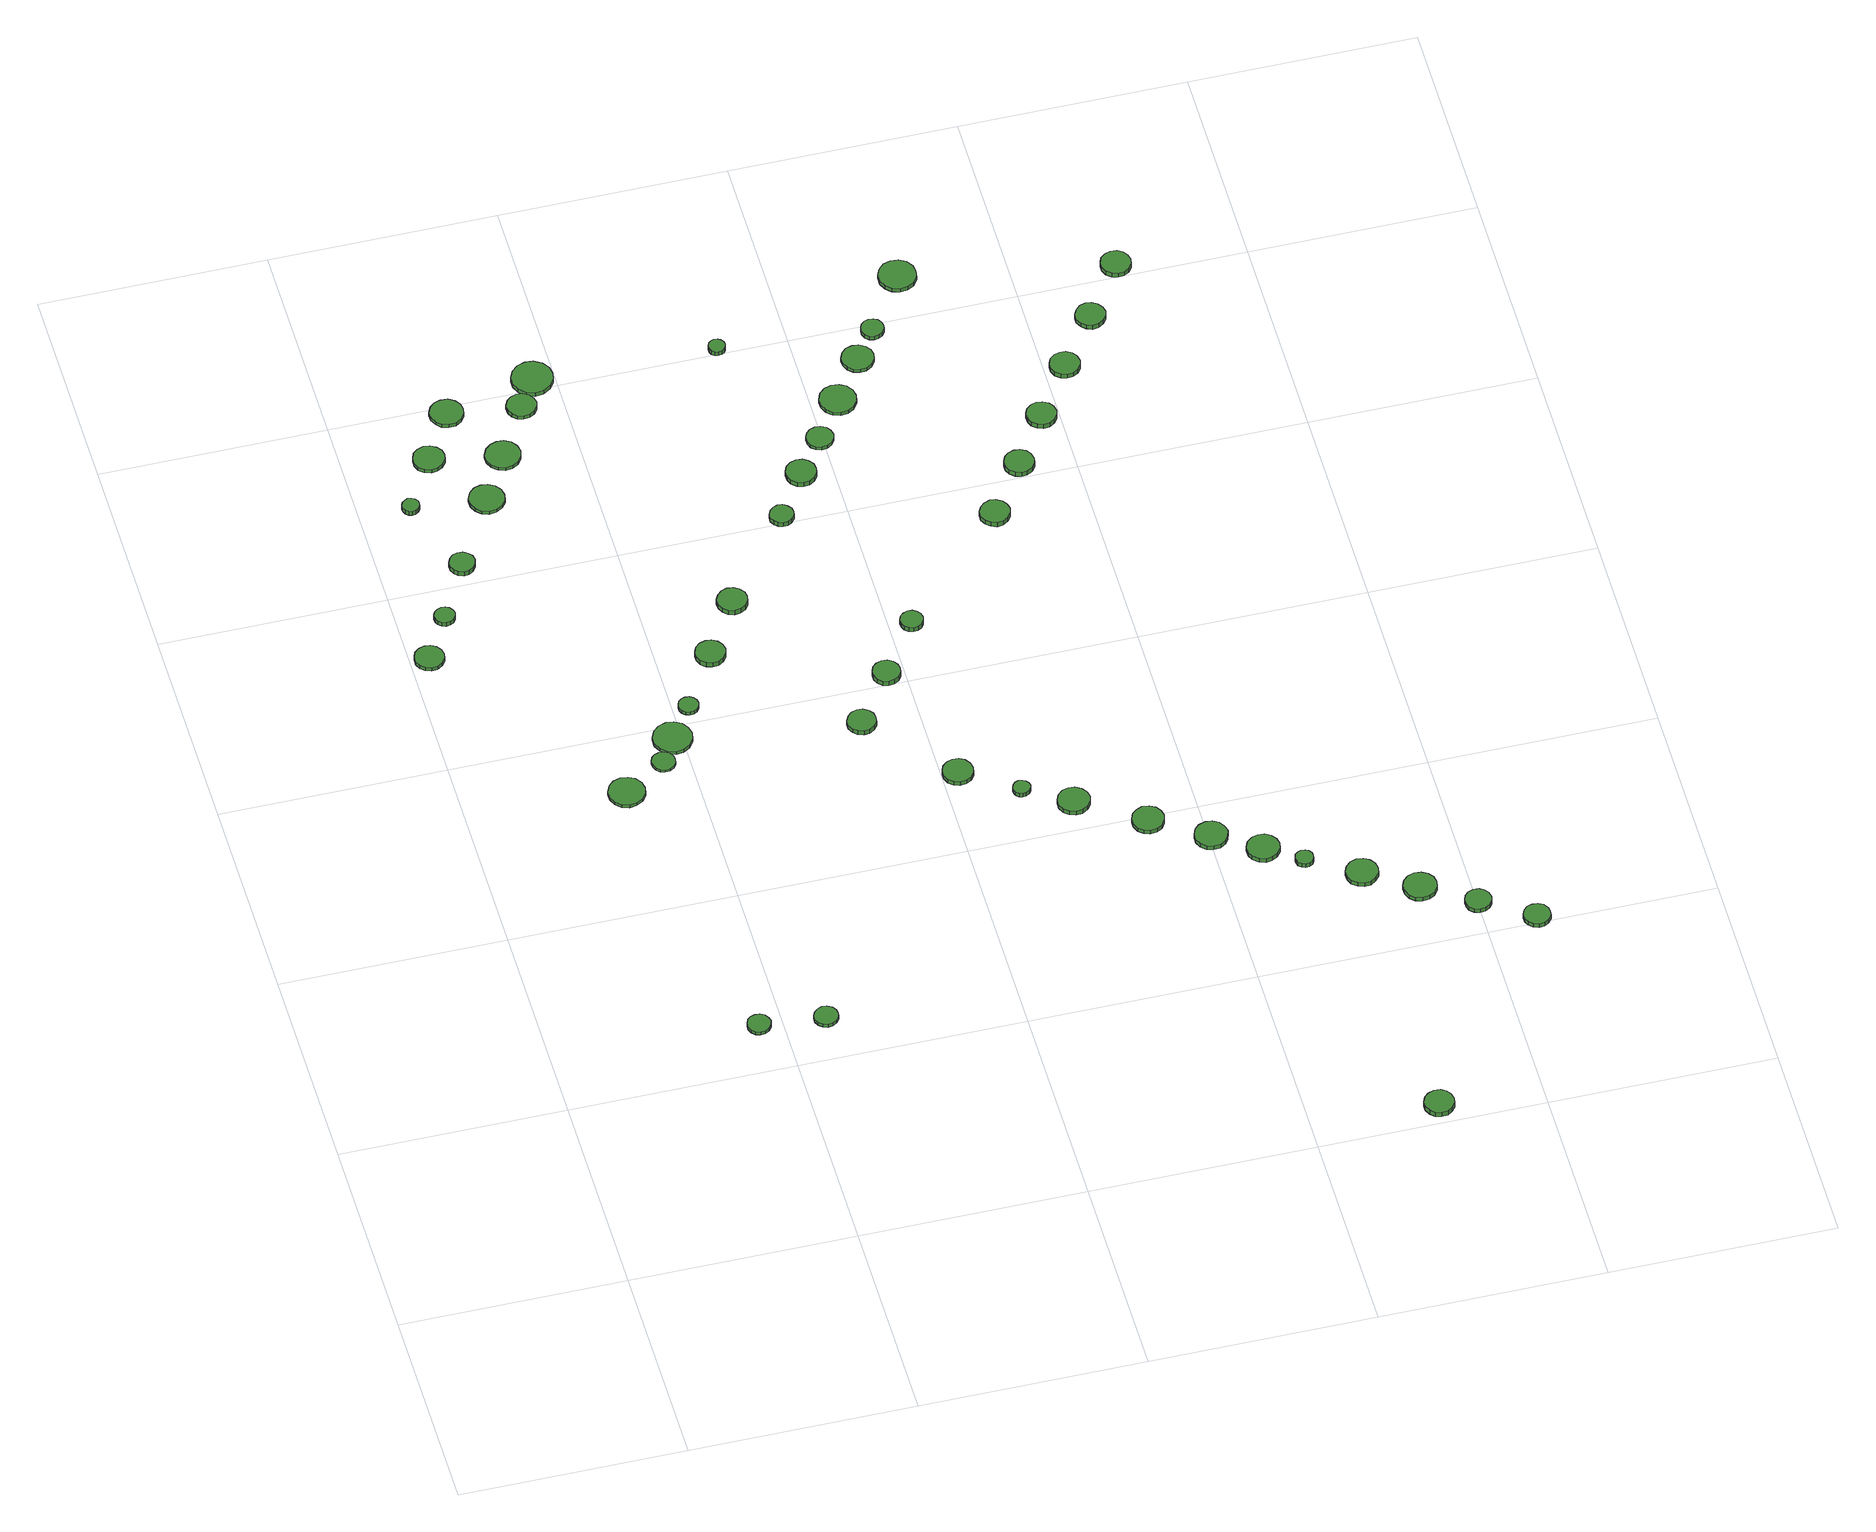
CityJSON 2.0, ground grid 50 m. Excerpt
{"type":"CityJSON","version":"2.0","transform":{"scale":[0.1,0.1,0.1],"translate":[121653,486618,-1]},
"CityObjects":{
"tree1":{"type":"SolitaryVegetationObject","attributes":{"function":"something"},"geometry":[{"type":"MultiSurface","lod":"1","boundaries":[[[0,1,2,3,4,5,6,7,8,9,10,11,12,13,14]],[[15,16,17,18,19,20,21,22,23,24,25,26,27,28,29]],[[0,29,28,1]],[[1,28,27,2]],[[2,27,26,3]],[[3,26,25,4]],[[4,25,24,5]],[[5,24,23,6]],[[6,23,22,7]],[[7,22,21,8]],[[8,21,20,9]],[[9,20,19,10]],[[10,19,18,11]],[[11,18,17,12]],[[12,17,16,13]],[[13,16,15,14]],[[14,15,29,0]]]}]},
"tree2":{"type":"SolitaryVegetationObject","attributes":{"function":"something"},"geometry":[{"type":"MultiSurface","lod":"1","boundaries":[[[30,31,32,33,34,35,36,37,38,39,40,41,42,43,44]],[[45,46,47,48,49,50,51,52,53,54,55,56,57,58,59]],[[30,59,58,31]],[[31,58,57,32]],[[32,57,56,33]],[[33,56,55,34]],[[34,55,54,35]],[[35,54,53,36]],[[36,53,52,37]],[[37,52,51,38]],[[38,51,50,39]],[[39,50,49,40]],[[40,49,48,41]],[[41,48,47,42]],[[42,47,46,43]],[[43,46,45,44]],[[44,45,59,30]]]}]},
"tree3":{"type":"SolitaryVegetationObject","attributes":{"function":"something"},"geometry":[{"type":"MultiSurface","lod":"1","boundaries":[[[60,61,62,63,64,65,66,67,68,69,70,71,72,73,74]],[[75,76,77,78,79,80,81,82,83,84,85,86,87,88,89]],[[60,89,88,61]],[[61,88,87,62]],[[62,87,86,63]],[[63,86,85,64]],[[64,85,84,65]],[[65,84,83,66]],[[66,83,82,67]],[[67,82,81,68]],[[68,81,80,69]],[[69,80,79,70]],[[70,79,78,71]],[[71,78,77,72]],[[72,77,76,73]],[[73,76,75,74]],[[74,75,89,60]]]}]},
"tree4":{"type":"SolitaryVegetationObject","attributes":{"function":"something"},"geometry":[{"type":"MultiSurface","lod":"1","boundaries":[[[90,91,92,93,94,95,96,97,98,99,100,101,102,103,104]],[[105,106,107,108,109,110,111,112,113,114,115,116,117,118,119]],[[90,119,118,91]],[[91,118,117,92]],[[92,117,116,93]],[[93,116,115,94]],[[94,115,114,95]],[[95,114,113,96]],[[96,113,112,97]],[[97,112,111,98]],[[98,111,110,99]],[[99,110,109,100]],[[100,109,108,101]],[[101,108,107,102]],[[102,107,106,103]],[[103,106,105,104]],[[104,105,119,90]]]}]},
"tree5":{"type":"SolitaryVegetationObject","attributes":{"function":"something"},"geometry":[{"type":"MultiSurface","lod":"1","boundaries":[[[120,121,122,123,124,125,126,127,128,129,130,131,132,133,134]],[[135,136,137,138,139,140,141,142,143,144,145,146,147,148,149]],[[120,149,148,121]],[[121,148,147,122]],[[122,147,146,123]],[[123,146,145,124]],[[124,145,144,125]],[[125,144,143,126]],[[126,143,142,127]],[[127,142,141,128]],[[128,141,140,129]],[[129,140,139,130]],[[130,139,138,131]],[[131,138,137,132]],[[132,137,136,133]],[[133,136,135,134]],[[134,135,149,120]]]}]},
"tree6":{"type":"SolitaryVegetationObject","attributes":{"function":"something"},"geometry":[{"type":"MultiSurface","lod":"1","boundaries":[[[150,151,152,153,154,155,156,157,158,159,160,161,162,163,164]],[[165,166,167,168,169,170,171,172,173,174,175,176,177,178,179]],[[150,179,178,151]],[[151,178,177,152]],[[152,177,176,153]],[[153,176,175,154]],[[154,175,174,155]],[[155,174,173,156]],[[156,173,172,157]],[[157,172,171,158]],[[158,171,170,159]],[[159,170,169,160]],[[160,169,168,161]],[[161,168,167,162]],[[162,167,166,163]],[[163,166,165,164]],[[164,165,179,150]]]}]},
"tree7":{"type":"SolitaryVegetationObject","attributes":{"function":"something"},"geometry":[{"type":"MultiSurface","lod":"1","boundaries":[[[180,181,182,183,184,185,186,187,188,189,190,191,192,193,194]],[[195,196,197,198,199,200,201,202,203,204,205,206,207,208,209]],[[180,209,208,181]],[[181,208,207,182]],[[182,207,206,183]],[[183,206,205,184]],[[184,205,204,185]],[[185,204,203,186]],[[186,203,202,187]],[[187,202,201,188]],[[188,201,200,189]],[[189,200,199,190]],[[190,199,198,191]],[[191,198,197,192]],[[192,197,196,193]],[[193,196,195,194]],[[194,195,209,180]]]}]},
"tree8":{"type":"SolitaryVegetationObject","attributes":{"function":"something"},"geometry":[{"type":"MultiSurface","lod":"1","boundaries":[[[210,211,212,213,214,215,216,217,218,219,220,221,222,223,224]],[[225,226,227,228,229,230,231,232,233,234,235,236,237,238,239]],[[210,239,238,211]],[[211,238,237,212]],[[212,237,236,213]],[[213,236,235,214]],[[214,235,234,215]],[[215,234,233,216]],[[216,233,232,217]],[[217,232,231,218]],[[218,231,230,219]],[[219,230,229,220]],[[220,229,228,221]],[[221,228,227,222]],[[222,227,226,223]],[[223,226,225,224]],[[224,225,239,210]]]}]},
"tree9":{"type":"SolitaryVegetationObject","attributes":{"function":"something"},"geometry":[{"type":"MultiSurface","lod":"1","boundaries":[[[240,241,242,243,244,245,246,247,248,249,250,251,252,253,254]],[[255,256,257,258,259,260,261,262,263,264,265,266,267,268,269]],[[240,269,268,241]],[[241,268,267,242]],[[242,267,266,243]],[[243,266,265,244]],[[244,265,264,245]],[[245,264,263,246]],[[246,263,262,247]],[[247,262,261,248]],[[248,261,260,249]],[[249,260,259,250]],[[250,259,258,251]],[[251,258,257,252]],[[252,257,256,253]],[[253,256,255,254]],[[254,255,269,240]]]}]},
"tree10":{"type":"SolitaryVegetationObject","attributes":{"function":"something"},"geometry":[{"type":"MultiSurface","lod":"1","boundaries":[[[270,271,272,273,274,275,276,277,278,279,280,281,282,283,284]],[[285,286,287,288,289,290,291,292,293,294,295,296,297,298,299]],[[270,299,298,271]],[[271,298,297,272]],[[272,297,296,273]],[[273,296,295,274]],[[274,295,294,275]],[[275,294,293,276]],[[276,293,292,277]],[[277,292,291,278]],[[278,291,290,279]],[[279,290,289,280]],[[280,289,288,281]],[[281,288,287,282]],[[282,287,286,283]],[[283,286,285,284]],[[284,285,299,270]]]}]},
"tree11":{"type":"SolitaryVegetationObject","attributes":{"function":"something"},"geometry":[{"type":"MultiSurface","lod":"1","boundaries":[[[300,301,302,303,304,305,306,307,308,309,310,311,312,313,314]],[[315,316,317,318,319,320,321,322,323,324,325,326,327,328,329]],[[300,329,328,301]],[[301,328,327,302]],[[302,327,326,303]],[[303,326,325,304]],[[304,325,324,305]],[[305,324,323,306]],[[306,323,322,307]],[[307,322,321,308]],[[308,321,320,309]],[[309,320,319,310]],[[310,319,318,311]],[[311,318,317,312]],[[312,317,316,313]],[[313,316,315,314]],[[314,315,329,300]]]}]},
"tree12":{"type":"SolitaryVegetationObject","attributes":{"function":"something"},"geometry":[{"type":"MultiSurface","lod":"1","boundaries":[[[330,331,332,333,334,335,336,337,338,339,340,341,342,343,344]],[[345,346,347,348,349,350,351,352,353,354,355,356,357,358,359]],[[330,359,358,331]],[[331,358,357,332]],[[332,357,356,333]],[[333,356,355,334]],[[334,355,354,335]],[[335,354,353,336]],[[336,353,352,337]],[[337,352,351,338]],[[338,351,350,339]],[[339,350,349,340]],[[340,349,348,341]],[[341,348,347,342]],[[342,347,346,343]],[[343,346,345,344]],[[344,345,359,330]]]}]},
"tree13":{"type":"SolitaryVegetationObject","attributes":{"function":"something"},"geometry":[{"type":"MultiSurface","lod":"1","boundaries":[[[360,361,362,363,364,365,366,367,368,369,370,371,372,373,374]],[[375,376,377,378,379,380,381,382,383,384,385,386,387,388,389]],[[360,389,388,361]],[[361,388,387,362]],[[362,387,386,363]],[[363,386,385,364]],[[364,385,384,365]],[[365,384,383,366]],[[366,383,382,367]],[[367,382,381,368]],[[368,381,380,369]],[[369,380,379,370]],[[370,379,378,371]],[[371,378,377,372]],[[372,377,376,373]],[[373,376,375,374]],[[374,375,389,360]]]}]},
"tree14":{"type":"SolitaryVegetationObject","attributes":{"function":"something"},"geometry":[{"type":"MultiSurface","lod":"1","boundaries":[[[390,391,392,393,394,395,396,397,398,399,400,401,402,403,404]],[[405,406,407,408,409,410,411,412,413,414,415,416,417,418,419]],[[390,419,418,391]],[[391,418,417,392]],[[392,417,416,393]],[[393,416,415,394]],[[394,415,414,395]],[[395,414,413,396]],[[396,413,412,397]],[[397,412,411,398]],[[398,411,410,399]],[[399,410,409,400]],[[400,409,408,401]],[[401,408,407,402]],[[402,407,406,403]],[[403,406,405,404]],[[404,405,419,390]]]}]},
"tree15":{"type":"SolitaryVegetationObject","attributes":{"function":"something"},"geometry":[{"type":"MultiSurface","lod":"1","boundaries":[[[420,421,422,423,424,425,426,427,428,429,430,431,432,433,434]],[[435,436,437,438,439,440,441,442,443,444,445,446,447,448,449]],[[420,449,448,421]],[[421,448,447,422]],[[422,447,446,423]],[[423,446,445,424]],[[424,445,444,425]],[[425,444,443,426]],[[426,443,442,427]],[[427,442,441,428]],[[428,441,440,429]],[[429,440,439,430]],[[430,439,438,431]],[[431,438,437,432]],[[432,437,436,433]],[[433,436,435,434]],[[434,435,449,420]]]}]},
"tree16":{"type":"SolitaryVegetationObject","attributes":{"function":"something"},"geometry":[{"type":"MultiSurface","lod":"1","boundaries":[[[450,451,452,453,454,455,456,457,458,459,460,461,462,463,464]],[[465,466,467,468,469,470,471,472,473,474,475,476,477,478,479]],[[450,479,478,451]],[[451,478,477,452]],[[452,477,476,453]],[[453,476,475,454]],[[454,475,474,455]],[[455,474,473,456]],[[456,473,472,457]],[[457,472,471,458]],[[458,471,470,459]],[[459,470,469,460]],[[460,469,468,461]],[[461,468,467,462]],[[462,467,466,463]],[[463,466,465,464]],[[464,465,479,450]]]}]},
"tree17":{"type":"SolitaryVegetationObject","attributes":{"function":"something"},"geometry":[{"type":"MultiSurface","lod":"1","boundaries":[[[480,481,482,483,484,485,486,487,488,489,490,491,492,493,494]],[[495,496,497,498,499,500,501,502,503,504,505,506,507,508,509]],[[480,509,508,481]],[[481,508,507,482]],[[482,507,506,483]],[[483,506,505,484]],[[484,505,504,485]],[[485,504,503,486]],[[486,503,502,487]],[[487,502,501,488]],[[488,501,500,489]],[[489,500,499,490]],[[490,499,498,491]],[[491,498,497,492]],[[492,497,496,493]],[[493,496,495,494]],[[494,495,509,480]]]}]},
"tree18":{"type":"SolitaryVegetationObject","attributes":{"function":"something"},"geometry":[{"type":"MultiSurface","lod":"1","boundaries":[[[510,511,512,513,514,515,516,517,518,519,520,521,522,523,524]],[[525,526,527,528,529,530,531,532,533,534,535,536,537,538,539]],[[510,539,538,511]],[[511,538,537,512]],[[512,537,536,513]],[[513,536,535,514]],[[514,535,534,515]],[[515,534,533,516]],[[516,533,532,517]],[[517,532,531,518]],[[518,531,530,519]],[[519,530,529,520]],[[520,529,528,521]],[[521,528,527,522]],[[522,527,526,523]],[[523,526,525,524]],[[524,525,539,510]]]}]},
"tree19":{"type":"SolitaryVegetationObject","attributes":{"function":"something"},"geometry":[{"type":"MultiSurface","lod":"1","boundaries":[[[540,541,542,543,544,545,546,547,548,549,550,551,552,553,554]],[[555,556,557,558,559,560,561,562,563,564,565,566,567,568,569]],[[540,569,568,541]],[[541,568,567,542]],[[542,567,566,543]],[[543,566,565,544]],[[544,565,564,545]],[[545,564,563,546]],[[546,563,562,547]],[[547,562,561,548]],[[548,561,560,549]],[[549,560,559,550]],[[550,559,558,551]],[[551,558,557,552]],[[552,557,556,553]],[[553,556,555,554]],[[554,555,569,540]]]}]},
"tree20":{"type":"SolitaryVegetationObject","attributes":{"function":"something"},"geometry":[{"type":"MultiSurface","lod":"1","boundaries":[[[570,571,572,573,574,575,576,577,578,579,580,581,582,583,584]],[[585,586,587,588,589,590,591,592,593,594,595,596,597,598,599]],[[570,599,598,571]],[[571,598,597,572]],[[572,597,596,573]],[[573,596,595,574]],[[574,595,594,575]],[[575,594,593,576]],[[576,593,592,577]],[[577,592,591,578]],[[578,591,590,579]],[[579,590,589,580]],[[580,589,588,581]],[[581,588,587,582]],[[582,587,586,583]],[[583,586,585,584]],[[584,585,599,570]]]}]},
"tree21":{"type":"SolitaryVegetationObject","attributes":{"function":"something"},"geometry":[{"type":"MultiSurface","lod":"1","boundaries":[[[600,601,602,603,604,605,606,607,608,609,610,611,612,613,614]],[[615,616,617,618,619,620,621,622,623,624,625,626,627,628,629]],[[600,629,628,601]],[[601,628,627,602]],[[602,627,626,603]],[[603,626,625,604]],[[604,625,624,605]],[[605,624,623,606]],[[606,623,622,607]],[[607,622,621,608]],[[608,621,620,609]],[[609,620,619,610]],[[610,619,618,611]],[[611,618,617,612]],[[612,617,616,613]],[[613,616,615,614]],[[614,615,629,600]]]}]},
"tree22":{"type":"SolitaryVegetationObject","attributes":{"function":"something"},"geometry":[{"type":"MultiSurface","lod":"1","boundaries":[[[630,631,632,633,634,635,636,637,638,639,640,641,642,643,644]],[[645,646,647,648,649,650,651,652,653,654,655,656,657,658,659]],[[630,659,658,631]],[[631,658,657,632]],[[632,657,656,633]],[[633,656,655,634]],[[634,655,654,635]],[[635,654,653,636]],[[636,653,652,637]],[[637,652,651,638]],[[638,651,650,639]],[[639,650,649,640]],[[640,649,648,641]],[[641,648,647,642]],[[642,647,646,643]],[[643,646,645,644]],[[644,645,659,630]]]}]},
"tree23":{"type":"SolitaryVegetationObject","attributes":{"function":"something"},"geometry":[{"type":"MultiSurface","lod":"1","boundaries":[[[660,661,662,663,664,665,666,667,668,669,670,671,672,673,674]],[[675,676,677,678,679,680,681,682,683,684,685,686,687,688,689]],[[660,689,688,661]],[[661,688,687,662]],[[662,687,686,663]],[[663,686,685,664]],[[664,685,684,665]],[[665,684,683,666]],[[666,683,682,667]],[[667,682,681,668]],[[668,681,680,669]],[[669,680,679,670]],[[670,679,678,671]],[[671,678,677,672]],[[672,677,676,673]],[[673,676,675,674]],[[674,675,689,660]]]}]},
"tree24":{"type":"SolitaryVegetationObject","attributes":{"function":"something"},"geometry":[{"type":"MultiSurface","lod":"1","boundaries":[[[690,691,692,693,694,695,696,697,698,699,700,701,702,703,704]],[[705,706,707,708,709,710,711,712,713,714,715,716,717,718,719]],[[690,719,718,691]],[[691,718,717,692]],[[692,717,716,693]],[[693,716,715,694]],[[694,715,714,695]],[[695,714,713,696]],[[696,713,712,697]],[[697,712,711,698]],[[698,711,710,699]],[[699,710,709,700]],[[700,709,708,701]],[[701,708,707,702]],[[702,707,706,703]],[[703,706,705,704]],[[704,705,719,690]]]}]},
"tree25":{"type":"SolitaryVegetationObject","attributes":{"function":"something"},"geometry":[{"type":"MultiSurface","lod":"1","boundaries":[[[720,721,722,723,724,725,726,727,728,729,730,731,732,733,734]],[[735,736,737,738,739,740,741,742,743,744,745,746,747,748,749]],[[720,749,748,721]],[[721,748,747,722]],[[722,747,746,723]],[[723,746,745,724]],[[724,745,744,725]],[[725,744,743,726]],[[726,743,742,727]],[[727,742,741,728]],[[728,741,740,729]],[[729,740,739,730]],[[730,739,738,731]],[[731,738,737,732]],[[732,737,736,733]],[[733,736,735,734]],[[734,735,749,720]]]}]},
"tree26":{"type":"SolitaryVegetationObject","attributes":{"function":"something"},"geometry":[{"type":"MultiSurface","lod":"1","boundaries":[[[750,751,752,753,754,755,756,757,758,759,760,761,762,763,764]],[[765,766,767,768,769,770,771,772,773,774,775,776,777,778,779]],[[750,779,778,751]],[[751,778,777,752]],[[752,777,776,753]],[[753,776,775,754]],[[754,775,774,755]],[[755,774,773,756]],[[756,773,772,757]],[[757,772,771,758]],[[758,771,770,759]],[[759,770,769,760]],[[760,769,768,761]],[[761,768,767,762]],[[762,767,766,763]],[[763,766,765,764]],[[764,765,779,750]]]}]},
"tree27":{"type":"SolitaryVegetationObject","attributes":{"function":"something"},"geometry":[{"type":"MultiSurface","lod":"1","boundaries":[[[780,781,782,783,784,785,786,787,788,789,790,791,792,793,794]],[[795,796,797,798,799,800,801,802,803,804,805,806,807,808,809]],[[780,809,808,781]],[[781,808,807,782]],[[782,807,806,783]],[[783,806,805,784]],[[784,805,804,785]],[[785,804,803,786]],[[786,803,802,787]],[[787,802,801,788]],[[788,801,800,789]],[[789,800,799,790]],[[790,799,798,791]],[[791,798,797,792]],[[792,797,796,793]],[[793,796,795,794]],[[794,795,809,780]]]}]},
"tree28":{"type":"SolitaryVegetationObject","attributes":{"function":"something"},"geometry":[{"type":"MultiSurface","lod":"1","boundaries":[[[810,811,812,813,814,815,816,817,818,819,820,821,822,823,824]],[[825,826,827,828,829,830,831,832,833,834,835,836,837,838,839]],[[810,839,838,811]],[[811,838,837,812]],[[812,837,836,813]],[[813,836,835,814]],[[814,835,834,815]],[[815,834,833,816]],[[816,833,832,817]],[[817,832,831,818]],[[818,831,830,819]],[[819,830,829,820]],[[820,829,828,821]],[[821,828,827,822]],[[822,827,826,823]],[[823,826,825,824]],[[824,825,839,810]]]}]},
"tree29":{"type":"SolitaryVegetationObject","attributes":{"function":"something"},"geometry":[{"type":"MultiSurface","lod":"1","boundaries":[[[840,841,842,843,844,845,846,847,848,849,850,851,852,853,854]],[[855,856,857,858,859,860,861,862,863,864,865,866,867,868,869]],[[840,869,868,841]],[[841,868,867,842]],[[842,867,866,843]],[[843,866,865,844]],[[844,865,864,845]],[[845,864,863,846]],[[846,863,862,847]],[[847,862,861,848]],[[848,861,860,849]],[[849,860,859,850]],[[850,859,858,851]],[[851,858,857,852]],[[852,857,856,853]],[[853,856,855,854]],[[854,855,869,840]]]}]},
"tree30":{"type":"SolitaryVegetationObject","attributes":{"function":"something"},"geometry":[{"type":"MultiSurface","lod":"1","boundaries":[[[870,871,872,873,874,875,876,877,878,879,880,881,882,883,884]],[[885,886,887,888,889,890,891,892,893,894,895,896,897,898,899]],[[870,899,898,871]],[[871,898,897,872]],[[872,897,896,873]],[[873,896,895,874]],[[874,895,894,875]],[[875,894,893,876]],[[876,893,892,877]],[[877,892,891,878]],[[878,891,890,879]],[[879,890,889,880]],[[880,889,888,881]],[[881,888,887,882]],[[882,887,886,883]],[[883,886,885,884]],[[884,885,899,870]]]}]},
"tree31":{"type":"SolitaryVegetationObject","attributes":{"function":"something"},"geometry":[{"type":"MultiSurface","lod":"1","boundaries":[[[900,901,902,903,904,905,906,907,908,909,910,911,912,913,914]],[[915,916,917,918,919,920,921,922,923,924,925,926,927,928,929]],[[900,929,928,901]],[[901,928,927,902]],[[902,927,926,903]],[[903,926,925,904]],[[904,925,924,905]],[[905,924,923,906]],[[906,923,922,907]],[[907,922,921,908]],[[908,921,920,909]],[[909,920,919,910]],[[910,919,918,911]],[[911,918,917,912]],[[912,917,916,913]],[[913,916,915,914]],[[914,915,929,900]]]}]},
"tree32":{"type":"SolitaryVegetationObject","attributes":{"function":"something"},"geometry":[{"type":"MultiSurface","lod":"1","boundaries":[[[930,931,932,933,934,935,936,937,938,939,940,941,942,943,944]],[[945,946,947,948,949,950,951,952,953,954,955,956,957,958,959]],[[930,959,958,931]],[[931,958,957,932]],[[932,957,956,933]],[[933,956,955,934]],[[934,955,954,935]],[[935,954,953,936]],[[936,953,952,937]],[[937,952,951,938]],[[938,951,950,939]],[[939,950,949,940]],[[940,949,948,941]],[[941,948,947,942]],[[942,947,946,943]],[[943,946,945,944]],[[944,945,959,930]]]}]},
"tree33":{"type":"SolitaryVegetationObject","attributes":{"function":"something"},"geometry":[{"type":"MultiSurface","lod":"1","boundaries":[[[960,961,962,963,964,965,966,967,968,969,970,971,972,973,974]],[[975,976,977,978,979,980,981,982,983,984,985,986,987,988,989]],[[960,989,988,961]],[[961,988,987,962]],[[962,987,986,963]],[[963,986,985,964]],[[964,985,984,965]],[[965,984,983,966]],[[966,983,982,967]],[[967,982,981,968]],[[968,981,980,969]],[[969,980,979,970]],[[970,979,978,971]],[[971,978,977,972]],[[972,977,976,973]],[[973,976,975,974]],[[974,975,989,960]]]}]},
"tree34":{"type":"SolitaryVegetationObject","attributes":{"function":"something"},"geometry":[{"type":"MultiSurface","lod":"1","boundaries":[[[990,991,992,993,994,995,996,997,998,999,1000,1001,1002,1003,1004]],[[1005,1006,1007,1008,1009,1010,1011,1012,1013,1014,1015,1016,1017,1018,1019]],[[990,1019,1018,991]],[[991,1018,1017,992]],[[992,1017,1016,993]],[[993,1016,1015,994]],[[994,1015,1014,995]],[[995,1014,1013,996]],[[996,1013,1012,997]],[[997,1012,1011,998]],[[998,1011,1010,999]],[[999,1010,1009,1000]],[[1000,1009,1008,1001]],[[1001,1008,1007,1002]],[[1002,1007,1006,1003]],[[1003,1006,1005,1004]],[[1004,1005,1019,990]]]}]},
"tree35":{"type":"SolitaryVegetationObject","attributes":{"function":"something"},"geometry":[{"type":"MultiSurface","lod":"1","boundaries":[[[1020,1021,1022,1023,1024,1025,1026,1027,1028,1029,1030,1031,1032,1033,1034]],[[1035,1036,1037,1038,1039,1040,1041,1042,1043,1044,1045,1046,1047,1048,1049]],[[1020,1049,1048,1021]],[[1021,1048,1047,1022]],[[1022,1047,1046,1023]],[[1023,1046,1045,1024]],[[1024,1045,1044,1025]],[[1025,1044,1043,1026]],[[1026,1043,1042,1027]],[[1027,1042,1041,1028]],[[1028,1041,1040,1029]],[[1029,1040,1039,1030]],[[1030,1039,1038,1031]],[[1031,1038,1037,1032]],[[1032,1037,1036,1033]],[[1033,1036,1035,1034]],[[1034,1035,1049,1020]]]}]},
"tree36":{"type":"SolitaryVegetationObject","attributes":{"function":"something"},"geometry":[{"type":"MultiSurface","lod":"1","boundaries":[[[1050,1051,1052,1053,1054,1055,1056,1057,1058,1059,1060,1061,1062,1063,1064]],[[1065,1066,1067,1068,1069,1070,1071,1072,1073,1074,1075,1076,1077,1078,1079]],[[1050,1079,1078,1051]],[[1051,1078,1077,1052]],[[1052,1077,1076,1053]],[[1053,1076,1075,1054]],[[1054,1075,1074,1055]],[[1055,1074,1073,1056]],[[1056,1073,1072,1057]],[[1057,1072,1071,1058]],[[1058,1071,1070,1059]],[[1059,1070,1069,1060]],[[1060,1069,1068,1061]],[[1061,1068,1067,1062]],[[1062,1067,1066,1063]],[[1063,1066,1065,1064]],[[1064,1065,1079,1050]]]}]},
"tree37":{"type":"SolitaryVegetationObject","attributes":{"function":"something"},"geometry":[{"type":"MultiSurface","lod":"1","boundaries":[[[1080,1081,1082,1083,1084,1085,1086,1087,1088,1089,1090,1091,1092,1093,1094]],[[1095,1096,1097,1098,1099,1100,1101,1102,1103,1104,1105,1106,1107,1108,1109]],[[1080,1109,1108,1081]],[[1081,1108,1107,1082]],[[1082,1107,1106,1083]],[[1083,1106,1105,1084]],[[1084,1105,1104,1085]],[[1085,1104,1103,1086]],[[1086,1103,1102,1087]],[[1087,1102,1101,1088]],[[1088,1101,1100,1089]],[[1089,1100,1099,1090]],[[1090,1099,1098,1091]],[[1091,1098,1097,1092]],[[1092,1097,1096,1093]],[[1093,1096,1095,1094]],[[1094,1095,1109,1080]]]}]},
"tree38":{"type":"SolitaryVegetationObject","attributes":{"function":"something"},"geometry":[{"type":"MultiSurface","lod":"1","boundaries":[[[1110,1111,1112,1113,1114,1115,1116,1117,1118,1119,1120,1121,1122,1123,1124]],[[1125,1126,1127,1128,1129,1130,1131,1132,1133,1134,1135,1136,1137,1138,1139]],[[1110,1139,1138,1111]],[[1111,1138,1137,1112]],[[1112,1137,1136,1113]],[[1113,1136,1135,1114]],[[1114,1135,1134,1115]],[[1115,1134,1133,1116]],[[1116,1133,1132,1117]],[[1117,1132,1131,1118]],[[1118,1131,1130,1119]],[[1119,1130,1129,1120]],[[1120,1129,1128,1121]],[[1121,1128,1127,1122]],[[1122,1127,1126,1123]],[[1123,1126,1125,1124]],[[1124,1125,1139,1110]]]}]},
"tree39":{"type":"SolitaryVegetationObject","attributes":{"function":"something"},"geometry":[{"type":"MultiSurface","lod":"1","boundaries":[[[1140,1141,1142,1143,1144,1145,1146,1147,1148,1149,1150,1151,1152,1153,1154]],[[1155,1156,1157,1158,1159,1160,1161,1162,1163,1164,1165,1166,1167,1168,1169]],[[1140,1169,1168,1141]],[[1141,1168,1167,1142]],[[1142,1167,1166,1143]],[[1143,1166,1165,1144]],[[1144,1165,1164,1145]],[[1145,1164,1163,1146]],[[1146,1163,1162,1147]],[[1147,1162,1161,1148]],[[1148,1161,1160,1149]],[[1149,1160,1159,1150]],[[1150,1159,1158,1151]],[[1151,1158,1157,1152]],[[1152,1157,1156,1153]],[[1153,1156,1155,1154]],[[1154,1155,1169,1140]]]}]},
"tree40":{"type":"SolitaryVegetationObject","attributes":{"function":"something"},"geometry":[{"type":"MultiSurface","lod":"1","boundaries":[[[1170,1171,1172,1173,1174,1175,1176,1177,1178,1179,1180,1181,1182,1183,1184]],[[1185,1186,1187,1188,1189,1190,1191,1192,1193,1194,1195,1196,1197,1198,1199]],[[1170,1199,1198,1171]],[[1171,1198,1197,1172]],[[1172,1197,1196,1173]],[[1173,1196,1195,1174]],[[1174,1195,1194,1175]],[[1175,1194,1193,1176]],[[1176,1193,1192,1177]],[[1177,1192,1191,1178]],[[1178,1191,1190,1179]],[[1179,1190,1189,1180]],[[1180,1189,1188,1181]],[[1181,1188,1187,1182]],[[1182,1187,1186,1183]],[[1183,1186,1185,1184]],[[1184,1185,1199,1170]]]}]},
"tree41":{"type":"SolitaryVegetationObject","attributes":{"function":"something"},"geometry":[{"type":"MultiSurface","lod":"1","boundaries":[[[1200,1201,1202,1203,1204,1205,1206,1207,1208,1209,1210,1211,1212,1213,1214]],[[1215,1216,1217,1218,1219,1220,1221,1222,1223,1224,1225,1226,1227,1228,1229]],[[1200,1229,1228,1201]],[[1201,1228,1227,1202]],[[1202,1227,1226,1203]],[[1203,1226,1225,1204]],[[1204,1225,1224,1205]],[[1205,1224,1223,1206]],[[1206,1223,1222,1207]],[[1207,1222,1221,1208]],[[1208,1221,1220,1209]],[[1209,1220,1219,1210]],[[1210,1219,1218,1211]],[[1211,1218,1217,1212]],[[1212,1217,1216,1213]],[[1213,1216,1215,1214]],[[1214,1215,1229,1200]]]}]},
"tree42":{"type":"SolitaryVegetationObject","attributes":{"function":"something"},"geometry":[{"type":"MultiSurface","lod":"1","boundaries":[[[1230,1231,1232,1233,1234,1235,1236,1237,1238,1239,1240,1241,1242,1243,1244]],[[1245,1246,1247,1248,1249,1250,1251,1252,1253,1254,1255,1256,1257,1258,1259]],[[1230,1259,1258,1231]],[[1231,1258,1257,1232]],[[1232,1257,1256,1233]],[[1233,1256,1255,1234]],[[1234,1255,1254,1235]],[[1235,1254,1253,1236]],[[1236,1253,1252,1237]],[[1237,1252,1251,1238]],[[1238,1251,1250,1239]],[[1239,1250,1249,1240]],[[1240,1249,1248,1241]],[[1241,1248,1247,1242]],[[1242,1247,1246,1243]],[[1243,1246,1245,1244]],[[1244,1245,1259,1230]]]}]},
"tree43":{"type":"SolitaryVegetationObject","attributes":{"function":"something"},"geometry":[{"type":"MultiSurface","lod":"1","boundaries":[[[1260,1261,1262,1263,1264,1265,1266,1267,1268,1269,1270,1271,1272,1273,1274]],[[1275,1276,1277,1278,1279,1280,1281,1282,1283,1284,1285,1286,1287,1288,1289]],[[1260,1289,1288,1261]],[[1261,1288,1287,1262]],[[1262,1287,1286,1263]],[[1263,1286,1285,1264]],[[1264,1285,1284,1265]],[[1265,1284,1283,1266]],[[1266,1283,1282,1267]],[[1267,1282,1281,1268]],[[1268,1281,1280,1269]],[[1269,1280,1279,1270]],[[1270,1279,1278,1271]],[[1271,1278,1277,1272]],[[1272,1277,1276,1273]],[[1273,1276,1275,1274]],[[1274,1275,1289,1260]]]}]},
"tree44":{"type":"SolitaryVegetationObject","attributes":{"function":"something"},"geometry":[{"type":"MultiSurface","lod":"1","boundaries":[[[1290,1291,1292,1293,1294,1295,1296,1297,1298,1299,1300,1301,1302,1303,1304]],[[1305,1306,1307,1308,1309,1310,1311,1312,1313,1314,1315,1316,1317,1318,1319]],[[1290,1319,1318,1291]],[[1291,1318,1317,1292]],[[1292,1317,1316,1293]],[[1293,1316,1315,1294]],[[1294,1315,1314,1295]],[[1295,1314,1313,1296]],[[1296,1313,1312,1297]],[[1297,1312,1311,1298]],[[1298,1311,1310,1299]],[[1299,1310,1309,1300]],[[1300,1309,1308,1301]],[[1301,1308,1307,1302]],[[1302,1307,1306,1303]],[[1303,1306,1305,1304]],[[1304,1305,1319,1290]]]}]},
"tree45":{"type":"SolitaryVegetationObject","attributes":{"function":"something"},"geometry":[{"type":"MultiSurface","lod":"1","boundaries":[[[1320,1321,1322,1323,1324,1325,1326,1327,1328,1329,1330,1331,1332,1333,1334]],[[1335,1336,1337,1338,1339,1340,1341,1342,1343,1344,1345,1346,1347,1348,1349]],[[1320,1349,1348,1321]],[[1321,1348,1347,1322]],[[1322,1347,1346,1323]],[[1323,1346,1345,1324]],[[1324,1345,1344,1325]],[[1325,1344,1343,1326]],[[1326,1343,1342,1327]],[[1327,1342,1341,1328]],[[1328,1341,1340,1329]],[[1329,1340,1339,1330]],[[1330,1339,1338,1331]],[[1331,1338,1337,1332]],[[1332,1337,1336,1333]],[[1333,1336,1335,1334]],[[1334,1335,1349,1320]]]}]},
"tree46":{"type":"SolitaryVegetationObject","attributes":{"function":"something"},"geometry":[{"type":"MultiSurface","lod":"1","boundaries":[[[1350,1351,1352,1353,1354,1355,1356,1357,1358,1359,1360,1361,1362,1363,1364]],[[1365,1366,1367,1368,1369,1370,1371,1372,1373,1374,1375,1376,1377,1378,1379]],[[1350,1379,1378,1351]],[[1351,1378,1377,1352]],[[1352,1377,1376,1353]],[[1353,1376,1375,1354]],[[1354,1375,1374,1355]],[[1355,1374,1373,1356]],[[1356,1373,1372,1357]],[[1357,1372,1371,1358]],[[1358,1371,1370,1359]],[[1359,1370,1369,1360]],[[1360,1369,1368,1361]],[[1361,1368,1367,1362]],[[1362,1367,1366,1363]],[[1363,1366,1365,1364]],[[1364,1365,1379,1350]]]}]},
"tree47":{"type":"SolitaryVegetationObject","attributes":{"function":"something"},"geometry":[{"type":"MultiSurface","lod":"1","boundaries":[[[1380,1381,1382,1383,1384,1385,1386,1387,1388,1389,1390,1391,1392,1393,1394]],[[1395,1396,1397,1398,1399,1400,1401,1402,1403,1404,1405,1406,1407,1408,1409]],[[1380,1409,1408,1381]],[[1381,1408,1407,1382]],[[1382,1407,1406,1383]],[[1383,1406,1405,1384]],[[1384,1405,1404,1385]],[[1385,1404,1403,1386]],[[1386,1403,1402,1387]],[[1387,1402,1401,1388]],[[1388,1401,1400,1389]],[[1389,1400,1399,1390]],[[1390,1399,1398,1391]],[[1391,1398,1397,1392]],[[1392,1397,1396,1393]],[[1393,1396,1395,1394]],[[1394,1395,1409,1380]]]}]}
},
"vertices":[
[74,1812,17],[71,1825,17],[63,1836,17],[51,1843,17],[38,1844,17],[25,1840,17],[15,1831,17],[10,1819,17],[10,1805,17],[15,1793,17],[25,1784,17],[38,1780,17],[51,1781,17],[63,1788,17],[71,1799,17],[71,1799,8],[63,1788,8],[51,1781,8],[38,1780,8],[25,1784,8],[15,1793,8],[10,1805,8],[10,1819,8],[15,1831,8],[25,1840,8],[38,1844,8],[51,1843,8],[63,1836,8],[71,1825,8],[74,1812,8],
[475,629,17],[472,639,17],[466,648,17],[457,653,17],[446,654,17],[436,651,17],[428,644,17],[424,634,17],[424,623,17],[428,614,17],[436,606,17],[446,603,17],[457,604,17],[466,610,17],[472,618,17],[472,618,8],[466,610,8],[457,604,8],[446,603,8],[436,606,8],[428,614,8],[424,623,8],[424,634,8],[428,644,8],[436,651,8],[446,654,8],[457,653,8],[466,648,8],[472,639,8],[475,629,8],
[124,1914,23],[122,1923,23],[116,1931,23],[108,1935,23],[99,1936,23],[90,1933,23],[83,1927,23],[79,1919,23],[79,1909,23],[83,1901,23],[90,1895,23],[99,1892,23],[108,1893,23],[116,1897,23],[122,1905,23],[122,1905,11],[116,1897,11],[108,1893,11],[99,1892,11],[90,1895,11],[83,1901,11],[79,1909,11],[79,1919,11],[83,1927,11],[90,1933,11],[99,1936,11],[108,1935,11],[116,1931,11],[122,1923,11],[124,1914,11],
[386,1337,17],[383,1353,17],[373,1367,17],[358,1375,17],[342,1377,17],[326,1372,17],[314,1361,17],[307,1345,17],[307,1329,17],[314,1314,17],[326,1302,17],[342,1297,17],[358,1299,17],[373,1307,17],[383,1321,17],[383,1321,9],[373,1307,9],[358,1299,9],[342,1297,9],[326,1302,9],[314,1314,9],[307,1329,9],[307,1345,9],[314,1361,9],[326,1372,9],[342,1377,9],[358,1375,9],[373,1367,9],[383,1353,9],[386,1337,9],
[617,614,17],[615,625,17],[609,634,17],[599,639,17],[588,641,17],[578,637,17],[570,630,17],[565,620,17],[565,609,17],[570,599,17],[578,592,17],[588,588,17],[599,590,17],[609,595,17],[615,604,17],[615,604,8],[609,595,8],[599,590,8],[588,588,8],[578,592,8],[570,599,8],[565,609,8],[565,620,8],[570,630,8],[578,637,8],[588,641,8],[599,639,8],[609,634,8],[615,625,8],[617,614,8],
[131,2238,19],[130,2245,19],[125,2252,19],[118,2256,19],[110,2257,19],[103,2254,19],[97,2249,19],[94,2242,19],[94,2234,19],[97,2227,19],[103,2221,19],[110,2219,19],[118,2220,19],[125,2224,19],[130,2230,19],[130,2230,7],[125,2224,7],[118,2220,7],[110,2219,7],[103,2221,7],[97,2227,7],[94,2234,7],[94,2242,7],[97,2249,7],[103,2254,7],[110,2257,7],[118,2256,7],[125,2252,7],[130,2245,7],[131,2238,7],
[203,2048,25],[200,2060,25],[193,2069,25],[183,2075,25],[171,2076,25],[160,2073,25],[152,2065,25],[147,2054,25],[147,2042,25],[152,2032,25],[160,2024,25],[171,2020,25],[183,2021,25],[193,2027,25],[200,2037,25],[200,2037,12],[193,2027,12],[183,2021,12],[171,2020,12],[160,2024,12],[152,2032,12],[147,2042,12],[147,2054,12],[152,2065,12],[160,2073,12],[171,2076,12],[183,2075,12],[193,2069,12],[200,2060,12],[203,2048,12],
[469,1402,15],[467,1413,15],[461,1422,15],[451,1427,15],[440,1428,15],[430,1425,15],[422,1418,15],[418,1408,15],[418,1397,15],[422,1387,15],[430,1379,15],[440,1376,15],[451,1377,15],[461,1383,15],[467,1391,15],[467,1391,9],[461,1383,9],[451,1377,9],[440,1376,9],[430,1379,9],[422,1387,9],[418,1397,9],[418,1408,9],[422,1418,9],[430,1425,9],[440,1428,9],[451,1427,9],[461,1422,9],[467,1413,9],[469,1402,9],
[218,2360,17],[215,2374,17],[206,2385,17],[194,2392,17],[180,2394,17],[166,2389,17],[155,2380,17],[150,2367,17],[150,2352,17],[155,2339,17],[166,2330,17],[180,2325,17],[194,2327,17],[206,2334,17],[215,2346,17],[215,2346,7],[206,2334,7],[194,2327,7],[180,2325,7],[166,2330,7],[155,2339,7],[150,2352,7],[150,2367,7],[155,2380,7],[166,2389,7],[180,2394,7],[194,2392,7],[206,2385,7],[215,2374,7],[218,2360,7],
[522,1463,16],[518,1481,16],[508,1495,16],[492,1504,16],[475,1506,16],[457,1500,16],[444,1488,16],[437,1472,16],[437,1454,16],[444,1438,16],[457,1426,16],[475,1420,16],[492,1422,16],[508,1431,16],[518,1446,16],[518,1446,8],[508,1431,8],[492,1422,8],[475,1420,8],[457,1426,8],[444,1438,8],[437,1454,8],[437,1472,8],[444,1488,8],[457,1500,8],[475,1506,8],[492,1504,8],[508,1495,8],[518,1481,8],[522,1463,8],
[311,2219,16],[308,2235,16],[298,2248,16],[284,2256,16],[268,2258,16],[253,2253,16],[241,2242,16],[234,2227,16],[234,2211,16],[241,2196,16],[253,2185,16],[268,2180,16],[284,2182,16],[298,2190,16],[308,2203,16],[308,2203,8],[298,2190,8],[284,2182,8],[268,2180,8],[253,2185,8],[241,2196,8],[234,2211,8],[234,2227,8],[241,2242,8],[253,2253,8],[268,2258,8],[284,2256,8],[298,2248,8],[308,2235,8],[311,2219,8],
[289,2477,16],[286,2492,16],[277,2504,16],[264,2512,16],[248,2513,16],[234,2509,16],[223,2499,16],[216,2485,16],[216,2470,16],[223,2456,16],[234,2445,16],[248,2441,16],[264,2442,16],[277,2450,16],[286,2462,16],[286,2462,7],[277,2450,7],[264,2442,7],[248,2441,7],[234,2445,7],[223,2456,7],[216,2470,7],[216,2485,7],[223,2499,7],[234,2509,7],[248,2513,7],[264,2512,7],[277,2504,7],[286,2492,7],[289,2477,7],
[556,1543,17],[554,1552,17],[549,1559,17],[541,1564,17],[532,1565,17],[523,1562,17],[516,1556,17],[513,1547,17],[513,1538,17],[516,1530,17],[523,1524,17],[532,1521,17],[541,1522,17],[549,1526,17],[554,1534,17],[554,1534,8],[549,1526,8],[541,1522,8],[532,1521,8],[523,1524,8],[516,1530,8],[513,1538,8],[513,1547,8],[516,1556,8],[523,1562,8],[532,1565,8],[541,1564,8],[549,1559,8],[554,1552,8],[556,1543,8],
[376,2332,15],[372,2348,15],[363,2361,15],[349,2369,15],[333,2370,15],[318,2365,15],[306,2355,15],[299,2340,15],[299,2324,15],[306,2309,15],[318,2298,15],[333,2293,15],[349,2295,15],[363,2303,15],[372,2316,15],[372,2316,7],[363,2303,7],[349,2295,7],[333,2293,7],[318,2298,7],[306,2309,7],[299,2324,7],[299,2340,7],[306,2355,7],[318,2365,7],[333,2370,7],[349,2369,7],[363,2361,7],[372,2348,7],[376,2332,7],
[649,1674,21],[646,1687,21],[638,1698,21],[626,1705,21],[613,1706,21],[600,1702,21],[589,1693,21],[584,1680,21],[584,1667,21],[589,1654,21],[600,1645,21],[613,1641,21],[626,1642,21],[638,1649,21],[646,1660,21],[646,1660,8],[638,1649,8],[626,1642,8],[613,1641,8],[600,1645,8],[589,1654,8],[584,1667,8],[584,1680,8],[589,1693,8],[600,1702,8],[613,1706,8],[626,1705,8],[638,1698,8],[646,1687,8],[649,1674,8],
[443,2457,16],[440,2470,16],[432,2481,16],[420,2488,16],[407,2489,16],[394,2485,16],[384,2476,16],[378,2464,16],[378,2450,16],[384,2438,16],[394,2429,16],[407,2425,16],[420,2426,16],[432,2433,16],[440,2444,16],[440,2444,6],[432,2433,6],[420,2426,6],[407,2425,6],[394,2429,6],[384,2438,6],[378,2450,6],[378,2464,6],[384,2476,6],[394,2485,6],[407,2489,6],[420,2488,6],[432,2481,6],[440,2470,6],[443,2457,6],
[496,2527,17],[493,2545,17],[482,2560,17],[465,2570,17],[447,2572,17],[429,2566,17],[415,2553,17],[407,2536,17],[407,2518,17],[415,2501,17],[429,2488,17],[447,2482,17],[465,2484,17],[482,2494,17],[493,2509,17],[493,2509,6],[482,2494,6],[465,2484,6],[447,2482,6],[429,2488,6],[415,2501,6],[407,2518,6],[407,2536,6],[415,2553,6],[429,2566,6],[447,2572,6],[465,2570,6],[482,2560,6],[493,2545,6],[496,2527,6],
[729,1800,28],[727,1813,28],[718,1824,28],[707,1831,28],[693,1833,28],[680,1828,28],[670,1819,28],[664,1807,28],[664,1793,28],[670,1781,28],[680,1771,28],[693,1767,28],[707,1769,28],[718,1775,28],[727,1786,28],[727,1786,15],[718,1775,15],[707,1769,15],[693,1767,15],[680,1771,15],[670,1781,15],[664,1793,15],[664,1807,15],[670,1819,15],[680,1828,15],[693,1833,15],[707,1831,15],[718,1824,15],[727,1813,15],[729,1800,15],
[906,1406,19],[904,1419,19],[896,1429,19],[885,1436,19],[872,1437,19],[859,1433,19],[850,1424,19],[844,1412,19],[844,1399,19],[850,1387,19],[859,1379,19],[872,1375,19],[885,1376,19],[896,1383,19],[904,1393,19],[904,1393,7],[896,1383,7],[885,1376,7],[872,1375,7],[859,1379,7],[850,1387,7],[844,1399,7],[844,1412,7],[850,1424,7],[859,1433,7],[872,1437,7],[885,1436,7],[896,1429,7],[904,1419,7],[906,1406,7],
[1068,1217,19],[1065,1230,19],[1057,1242,19],[1045,1249,19],[1031,1250,19],[1018,1246,19],[1007,1236,19],[1002,1224,19],[1002,1210,19],[1007,1197,19],[1018,1188,19],[1031,1183,19],[1045,1185,19],[1057,1192,19],[1065,1203,19],[1065,1203,8],[1057,1192,8],[1045,1185,8],[1031,1183,8],[1018,1188,8],[1007,1197,8],[1002,1210,8],[1002,1224,8],[1007,1236,8],[1018,1246,8],[1031,1250,8],[1045,1249,8],[1057,1242,8],[1065,1230,8],[1068,1217,8],
[991,1528,20],[988,1540,20],[981,1550,20],[970,1557,20],[957,1558,20],[945,1554,20],[936,1546,20],[931,1534,20],[931,1521,20],[936,1510,20],[945,1501,20],[957,1497,20],[970,1499,20],[981,1505,20],[988,1515,20],[988,1515,7],[981,1505,7],[970,1499,7],[957,1497,7],[945,1501,7],[936,1510,7],[931,1521,7],[931,1534,7],[936,1546,7],[945,1554,7],[957,1558,7],[970,1557,7],[981,1550,7],[988,1540,7],[991,1528,7],
[884,2007,30],[882,2017,30],[875,2026,30],[866,2032,30],[855,2033,30],[845,2029,30],[837,2022,30],[832,2012,30],[832,2001,30],[837,1992,30],[845,1984,30],[855,1981,30],[866,1982,30],[875,1987,30],[882,1996,30],[882,1996,18],[875,1987,18],[866,1982,18],[855,1981,18],[845,1984,18],[837,1992,18],[832,2001,18],[832,2012,18],[837,2022,18],[845,2029,18],[855,2033,18],[866,2032,18],[875,2026,18],[882,2017,18],[884,2007,18],
[1172,1137,19],[1170,1145,19],[1165,1151,19],[1158,1155,19],[1150,1156,19],[1143,1154,19],[1137,1148,19],[1134,1141,19],[1134,1133,19],[1137,1126,19],[1143,1120,19],[1150,1118,19],[1158,1119,19],[1165,1123,19],[1170,1129,19],[1170,1129,8],[1165,1123,8],[1158,1119,8],[1150,1118,8],[1143,1120,8],[1137,1126,8],[1134,1133,8],[1134,1141,8],[1137,1148,8],[1143,1154,8],[1150,1156,8],[1158,1155,8],[1165,1151,8],[1170,1145,8],[1172,1137,8],
[1073,1654,23],[1071,1664,23],[1065,1672,23],[1056,1678,23],[1046,1679,23],[1036,1675,23],[1028,1669,23],[1024,1659,23],[1024,1649,23],[1028,1639,23],[1036,1632,23],[1046,1629,23],[1056,1630,23],[1065,1635,23],[1071,1644,23],[1071,1644,11],[1065,1635,11],[1056,1630,11],[1046,1629,11],[1036,1632,11],[1028,1639,11],[1024,1649,11],[1024,1659,11],[1028,1669,11],[1036,1675,11],[1046,1679,11],[1056,1678,11],[1065,1672,11],[1071,1664,11],[1073,1654,11],
[963,2122,21],[961,2136,21],[952,2147,21],[941,2154,21],[927,2155,21],[914,2151,21],[903,2142,21],[898,2129,21],[898,2115,21],[903,2103,21],[914,2093,21],[927,2089,21],[941,2090,21],[952,2097,21],[961,2109,21],[961,2109,8],[952,2097,8],[941,2090,8],[927,2089,8],[914,2093,8],[903,2103,8],[898,2115,8],[898,2129,8],[903,2142,8],[914,2151,8],[927,2155,8],[941,2154,8],[952,2147,8],[961,2136,8],[963,2122,8],
[1285,1075,19],[1282,1089,19],[1273,1101,19],[1260,1109,19],[1246,1110,19],[1232,1106,19],[1221,1096,19],[1215,1082,19],[1215,1068,19],[1221,1054,19],[1232,1045,19],[1246,1040,19],[1260,1042,19],[1273,1049,19],[1282,1061,19],[1282,1061,8],[1273,1049,8],[1260,1042,8],[1246,1040,8],[1232,1045,8],[1221,1054,8],[1215,1068,8],[1215,1082,8],[1221,1096,8],[1232,1106,8],[1246,1110,8],[1260,1109,8],[1273,1101,8],[1282,1089,8],[1285,1075,8],
[867,2512,21],[866,2519,21],[861,2526,21],[855,2529,21],[847,2530,21],[840,2528,21],[834,2523,21],[831,2516,21],[831,2508,21],[834,2501,21],[840,2496,21],[847,2494,21],[855,2495,21],[861,2498,21],[866,2505,21],[866,2505,9],[861,2498,9],[855,2495,9],[847,2494,9],[840,2496,9],[834,2501,9],[831,2508,9],[831,2516,9],[834,2523,9],[840,2528,9],[847,2530,9],[855,2529,9],[861,2526,9],[866,2519,9],[867,2512,9],
[1024,2211,16],[1021,2223,16],[1014,2233,16],[1003,2239,16],[991,2240,16],[979,2236,16],[970,2228,16],[965,2217,16],[965,2205,16],[970,2193,16],[979,2185,16],[991,2181,16],[1003,2183,16],[1014,2189,16],[1021,2199,16],[1021,2199,7],[1014,2189,7],[1003,2183,7],[991,2181,7],[979,2185,7],[970,2193,7],[965,2205,7],[965,2217,7],[970,2228,7],[979,2236,7],[991,2240,7],[1003,2239,7],[1014,2233,7],[1021,2223,7],[1024,2211,7],
[1422,984,19],[1419,998,19],[1411,1010,19],[1398,1017,19],[1383,1019,19],[1370,1014,19],[1359,1005,19],[1353,991,19],[1353,977,19],[1359,963,19],[1370,954,19],[1383,949,19],[1398,951,19],[1411,958,19],[1419,970,19],[1419,970,8],[1411,958,8],[1398,951,8],[1383,949,8],[1370,954,8],[1359,963,8],[1353,977,8],[1353,991,8],[1359,1005,8],[1370,1014,8],[1383,1019,8],[1398,1017,8],[1411,1010,8],[1419,998,8],[1422,984,8],
[1098,2307,15],[1095,2323,15],[1085,2337,15],[1071,2345,15],[1054,2347,15],[1038,2342,15],[1026,2331,15],[1019,2315,15],[1019,2299,15],[1026,2283,15],[1038,2272,15],[1054,2267,15],[1071,2269,15],[1085,2277,15],[1095,2291,15],[1095,2291,6],[1085,2277,6],[1071,2269,6],[1054,2267,6],[1038,2272,6],[1026,2283,6],[1019,2299,6],[1019,2315,6],[1026,2331,6],[1038,2342,6],[1054,2347,6],[1071,2345,6],[1085,2337,6],[1095,2323,6],[1098,2307,6],
[1541,908,19],[1537,922,19],[1529,934,19],[1516,942,19],[1501,944,19],[1486,939,19],[1475,929,19],[1469,915,19],[1469,900,19],[1475,886,19],[1486,876,19],[1501,872,19],[1516,873,19],[1529,881,19],[1537,893,19],[1537,893,8],[1529,881,8],[1516,873,8],[1501,872,8],[1486,876,8],[1475,886,8],[1469,900,8],[1469,915,8],[1475,929,8],[1486,939,8],[1501,944,8],[1516,942,8],[1529,934,8],[1537,922,8],[1541,908,8],
[1807,42,28],[1804,56,28],[1796,67,28],[1785,74,28],[1771,75,28],[1758,71,28],[1748,62,28],[1742,49,28],[1742,36,28],[1748,23,28],[1758,14,28],[1771,10,28],[1785,11,28],[1796,18,28],[1804,29,28],[1804,29,15],[1796,18,15],[1785,11,15],[1771,10,15],[1758,14,15],[1748,23,15],[1742,36,15],[1742,49,15],[1748,62,15],[1758,71,15],[1771,75,15],[1785,74,15],[1796,67,15],[1804,56,15],[1807,42,15],
[1164,2410,15],[1161,2424,15],[1152,2436,15],[1139,2444,15],[1125,2445,15],[1111,2441,15],[1100,2431,15],[1094,2417,15],[1094,2403,15],[1100,2389,15],[1111,2379,15],[1125,2375,15],[1139,2376,15],[1152,2384,15],[1161,2396,15],[1161,2396,6],[1152,2384,6],[1139,2376,6],[1125,2375,6],[1111,2379,6],[1100,2389,6],[1094,2403,6],[1094,2417,6],[1100,2431,6],[1111,2441,6],[1125,2445,6],[1139,2444,6],[1152,2436,6],[1161,2424,6],[1164,2410,6],
[1637,845,19],[1634,859,19],[1625,871,19],[1612,879,19],[1598,880,19],[1584,876,19],[1572,866,19],[1566,852,19],[1566,837,19],[1572,824,19],[1584,814,19],[1598,809,19],[1612,811,19],[1625,818,19],[1634,830,19],[1634,830,8],[1625,818,8],[1612,811,8],[1598,809,8],[1584,814,8],[1572,824,8],[1566,837,8],[1566,852,8],[1572,866,8],[1584,876,8],[1598,880,8],[1612,879,8],[1625,871,8],[1634,859,8],[1637,845,8],
[1328,1906,24],[1325,1919,24],[1317,1930,24],[1305,1937,24],[1292,1939,24],[1279,1934,24],[1269,1925,24],[1263,1913,24],[1263,1899,24],[1269,1887,24],[1279,1878,24],[1292,1873,24],[1305,1875,24],[1317,1882,24],[1325,1893,24],[1325,1893,11],[1317,1882,11],[1305,1875,11],[1292,1873,11],[1279,1878,11],[1269,1887,11],[1263,1899,11],[1263,1913,11],[1269,1925,11],[1279,1934,11],[1292,1939,11],[1305,1937,11],[1317,1930,11],[1325,1919,11],[1328,1906,11],
[1697,794,19],[1696,802,19],[1691,809,19],[1684,813,19],[1675,814,19],[1667,811,19],[1661,806,19],[1658,798,19],[1658,790,19],[1661,782,19],[1667,777,19],[1675,774,19],[1684,775,19],[1691,779,19],[1696,786,19],[1696,786,8],[1691,779,8],[1684,775,8],[1675,774,8],[1667,777,8],[1661,782,8],[1658,790,8],[1658,798,8],[1661,806,8],[1667,811,8],[1675,814,8],[1684,813,8],[1691,809,8],[1696,802,8],[1697,794,8],
[1204,2482,17],[1202,2492,17],[1196,2501,17],[1187,2506,17],[1177,2507,17],[1167,2504,17],[1159,2497,17],[1155,2487,17],[1155,2477,17],[1159,2467,17],[1167,2460,17],[1177,2457,17],[1187,2458,17],[1196,2463,17],[1202,2472,17],[1202,2472,6],[1196,2463,6],[1187,2458,6],[1177,2457,6],[1167,2460,6],[1159,2467,6],[1155,2477,6],[1155,2487,6],[1159,2497,6],[1167,2504,6],[1177,2507,6],[1187,2506,6],[1196,2501,6],[1202,2492,6],[1204,2482,6],
[1414,2033,21],[1411,2047,21],[1403,2058,21],[1391,2065,21],[1378,2066,21],[1365,2062,21],[1355,2053,21],[1349,2040,21],[1349,2027,21],[1355,2014,21],[1365,2005,21],[1378,2001,21],[1391,2002,21],[1403,2009,21],[1411,2020,21],[1411,2020,8],[1403,2009,8],[1391,2002,8],[1378,2001,8],[1365,2005,8],[1355,2014,8],[1349,2027,8],[1349,2040,8],[1355,2053,8],[1365,2062,8],[1378,2066,8],[1391,2065,8],[1403,2058,8],[1411,2047,8],[1414,2033,8],
[1820,725,19],[1817,740,19],[1808,752,19],[1796,759,19],[1781,761,19],[1767,756,19],[1756,746,19],[1750,733,19],[1750,718,19],[1756,704,19],[1767,695,19],[1781,690,19],[1796,691,19],[1808,699,19],[1817,711,19],[1817,711,8],[1808,699,8],[1796,691,8],[1781,690,8],[1767,695,8],[1756,704,8],[1750,718,8],[1750,733,8],[1756,746,8],[1767,756,8],[1781,761,8],[1796,759,8],[1808,752,8],[1817,740,8],[1820,725,8],
[1309,2616,16],[1306,2633,16],[1296,2647,16],[1281,2655,16],[1264,2657,16],[1247,2652,16],[1235,2640,16],[1228,2625,16],[1228,2607,16],[1235,2592,16],[1247,2580,16],[1264,2575,16],[1281,2577,16],[1296,2585,16],[1306,2599,16],[1306,2599,6],[1296,2585,6],[1281,2577,6],[1264,2575,6],[1247,2580,6],[1235,2592,6],[1228,2607,6],[1228,2625,6],[1235,2640,6],[1247,2652,6],[1264,2657,6],[1281,2655,6],[1296,2647,6],[1306,2633,6],[1309,2616,6],
[1929,656,19],[1926,671,19],[1917,683,19],[1904,690,19],[1889,692,19],[1874,687,19],[1863,677,19],[1857,663,19],[1857,648,19],[1863,634,19],[1874,624,19],[1889,619,19],[1904,621,19],[1917,629,19],[1926,641,19],[1926,641,8],[1917,629,8],[1904,621,8],[1889,619,8],[1874,624,8],[1863,634,8],[1857,648,8],[1857,663,8],[1863,677,8],[1874,687,8],[1889,692,8],[1904,690,8],[1917,683,8],[1926,671,8],[1929,656,8],
[1494,2154,20],[1491,2167,20],[1483,2179,20],[1471,2185,20],[1458,2187,20],[1445,2183,20],[1434,2173,20],[1429,2161,20],[1429,2147,20],[1434,2135,20],[1445,2126,20],[1458,2121,20],[1471,2123,20],[1483,2130,20],[1491,2141,20],[1491,2141,8],[1483,2130,8],[1471,2123,8],[1458,2121,8],[1445,2126,8],[1434,2135,8],[1429,2147,8],[1429,2161,8],[1434,2173,8],[1445,2183,8],[1458,2187,8],[1471,2185,8],[1483,2179,8],[1491,2167,8],[1494,2154,8],
[2030,586,19],[2027,598,19],[2020,608,19],[2010,614,19],[1998,615,19],[1986,611,19],[1977,603,19],[1973,592,19],[1973,580,19],[1977,569,19],[1986,561,19],[1998,557,19],[2010,559,19],[2020,565,19],[2027,574,19],[2027,574,8],[2020,565,8],[2010,559,8],[1998,557,8],[1986,561,8],[1977,569,8],[1973,580,8],[1973,592,8],[1977,603,8],[1986,611,8],[1998,615,8],[2010,614,8],[2020,608,8],[2027,598,8],[2030,586,8],
[1578,2280,19],[1575,2294,19],[1567,2305,19],[1555,2312,19],[1542,2313,19],[1529,2309,19],[1518,2300,19],[1513,2287,19],[1513,2274,19],[1518,2261,19],[1529,2252,19],[1542,2248,19],[1555,2249,19],[1567,2256,19],[1575,2267,19],[1575,2267,7],[1567,2256,7],[1555,2249,7],[1542,2248,7],[1529,2252,7],[1518,2261,7],[1513,2274,7],[1513,2287,7],[1518,2300,7],[1529,2309,7],[1542,2313,7],[1555,2312,7],[1567,2305,7],[1575,2294,7],[1578,2280,7],
[2139,514,19],[2137,526,19],[2130,536,19],[2119,542,19],[2107,543,19],[2095,540,19],[2086,531,19],[2081,520,19],[2081,508,19],[2086,497,19],[2095,489,19],[2107,485,19],[2119,486,19],[2130,492,19],[2137,502,19],[2137,502,8],[2130,492,8],[2119,486,8],[2107,485,8],[2095,489,8],[2086,497,8],[2081,508,8],[2081,520,8],[2086,531,8],[2095,540,8],[2107,543,8],[2119,542,8],[2130,536,8],[2137,526,8],[2139,514,8],
[1665,2401,20],[1662,2414,20],[1654,2425,20],[1642,2432,20],[1629,2434,20],[1616,2430,20],[1606,2420,20],[1600,2408,20],[1600,2394,20],[1606,2382,20],[1616,2373,20],[1629,2368,20],[1642,2370,20],[1654,2377,20],[1662,2388,20],[1662,2388,8],[1654,2377,8],[1642,2370,8],[1629,2368,8],[1616,2373,8],[1606,2382,8],[1600,2394,8],[1600,2408,8],[1606,2420,8],[1616,2430,8],[1629,2434,8],[1642,2432,8],[1654,2425,8],[1662,2414,8],[1665,2401,8],
[1754,2531,20],[1751,2544,20],[1743,2555,20],[1731,2562,20],[1718,2563,20],[1705,2559,20],[1694,2550,20],[1689,2537,20],[1689,2524,20],[1694,2511,20],[1705,2502,20],[1718,2498,20],[1731,2499,20],[1743,2506,20],[1751,2517,20],[1751,2517,8],[1743,2506,8],[1731,2499,8],[1718,2498,8],[1705,2502,8],[1694,2511,8],[1689,2524,8],[1689,2537,8],[1694,2550,8],[1705,2559,8],[1718,2563,8],[1731,2562,8],[1743,2555,8],[1751,2544,8],[1754,2531,8]
]}
